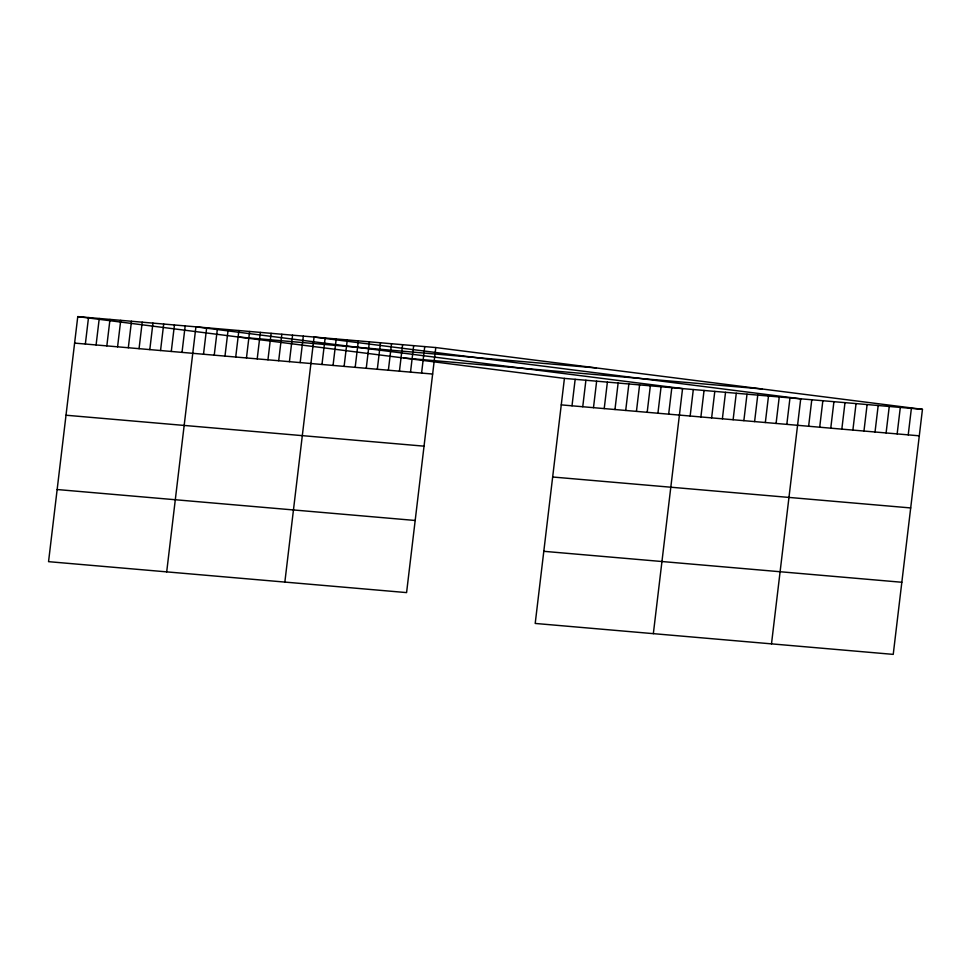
<?xml version="1.0" encoding="UTF-8"?>
<svg xmlns="http://www.w3.org/2000/svg" width="971" height="971" viewBox="0 0 971 971"><rect width="100%" height="100%" fill="white"/><g stroke="black" fill="none" stroke-linecap="round" stroke-linejoin="round"><path stroke-width="1.46" d="M435.797 347.557L77.765 316.619L48.55 561.663L406.582 592.601L435.797 347.557L922.45 409.337L893.235 654.381L535.203 623.443L564.418 378.399L922.45 409.337M85.351 344.025L88.507 317.553M96.093 344.96L99.248 318.476M106.834 345.882L109.99 319.41M117.576 346.817L120.732 320.333M128.318 347.739L131.473 321.267M139.059 348.674L142.215 322.19M149.801 349.596L152.957 323.112M160.543 350.531L163.698 324.047M171.284 351.453L174.44 324.969M182.026 352.376L185.182 325.904M166.696 571.87L195.924 326.826L682.564 388.606L653.349 633.65M203.509 354.233L206.665 327.761M214.239 355.168L217.407 328.684M224.981 356.09L228.149 329.618M235.722 357.025L238.89 330.541M246.464 357.947L249.62 331.475M257.206 358.882L260.362 332.398M267.947 359.804L271.103 333.332M278.689 360.739L281.845 334.255M289.431 361.661L292.587 335.189M300.173 362.596L303.328 336.112M284.855 582.078L314.07 337.046L800.723 398.826L771.496 643.858M321.984 364.477L325.139 337.993M333.053 365.436L336.209 338.952M344.11 366.383L347.266 339.911M355.18 367.341L358.335 340.87M366.249 368.3L369.405 341.828M377.318 369.259L380.474 342.775M388.376 370.218L391.531 343.734M399.445 371.165L402.601 344.693M410.515 372.124L413.67 345.652M421.584 373.082L424.74 346.598M572.004 405.805L575.16 379.333M582.746 406.74L585.901 380.256M593.487 407.662L596.643 381.19M604.217 408.597L607.385 382.113M614.959 409.519L618.126 383.047M625.7 410.454L628.868 383.97M636.442 411.376L639.598 384.904M647.184 412.311L650.339 385.827M657.925 413.233L661.081 386.749M668.667 414.156L671.823 387.684M690.15 416.013L693.306 389.541M700.892 416.947L704.048 390.463M711.634 417.87L714.79 391.398M722.375 418.804L725.531 392.32M733.117 419.727L736.273 393.255M743.859 420.661L747.015 394.177M754.601 421.584L757.756 395.112M765.342 422.519L768.498 396.034M776.084 423.441L779.24 396.969M786.826 424.376L789.981 397.892M808.625 426.257L811.78 399.773M819.694 427.216L822.85 400.732M830.763 428.175L833.919 401.691M841.833 429.121L844.988 402.649M852.89 430.08L856.046 403.608M863.959 431.039L867.115 404.555M875.029 431.998L878.185 405.514M886.098 432.945L889.254 406.473M897.155 433.903L900.311 407.432M908.225 434.862L911.381 408.39M238.368 337.01L596.4 367.948M403.827 358.008L761.859 388.958M74.609 343.103L432.641 374.041M561.262 404.883L919.294 435.821M66.016 415.224L424.048 446.162M552.657 477.004L910.689 507.942M57.155 489.53L415.187 520.468M543.796 551.31L901.828 582.26M77.765 316.619L564.418 378.399"/></g></svg>
